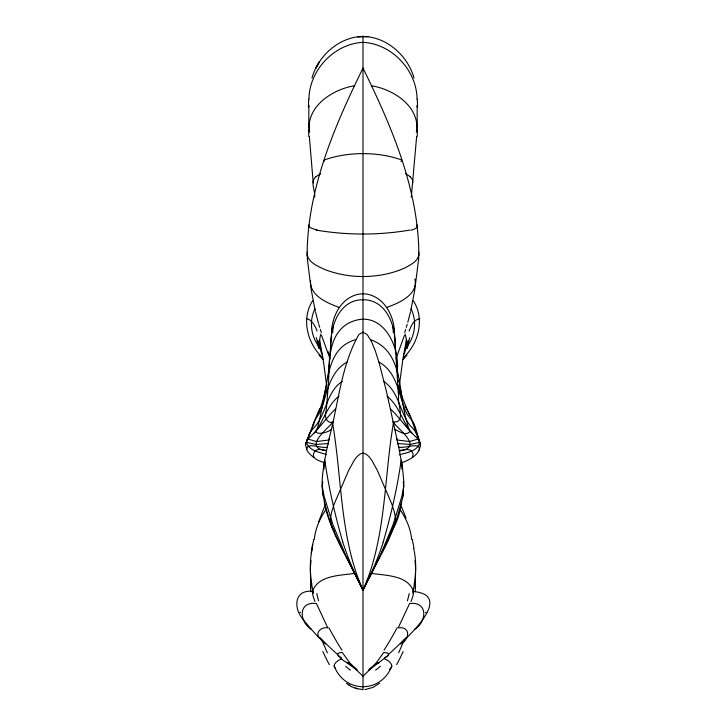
<?xml version="1.0" encoding="UTF-8"?>
<svg xmlns="http://www.w3.org/2000/svg" width="726" height="726" viewBox="0 0 726 726"><rect width="100%" height="100%" fill="white"/><g stroke="black" fill="none" stroke-linecap="round" stroke-linejoin="round"><path stroke-width="1.09" d="M397.612 444.013L397.485 441.807M323.478 496.511C321.6 488.961 321.963 481.075 322.761 473.406C324.114 461.627 326.655 450.029 329.123 438.44C338.443 403.865 340.93 366.095 358.862 334.523L363 332.19L367.138 334.523L371.249 340.993L375.288 350.812L379.235 363.191L386.704 392.476L398.91 448.033L402.458 467.426L403.847 481.61L403.157 496.058L397.421 516.622L387.357 541.124L369.298 578.087M394.372 336.918C395.888 317.806 384.272 294.484 363 293.749C341.728 294.484 330.103 317.806 331.628 336.928M393.592 423.548L393.61 422.006C383.764 478.125 386.486 537.167 363 590.274L346.012 556.152L332.807 524.363L324.195 496.611L322.208 486.257L322.752 482.028M330.793 347.6C329.795 327.335 338.788 299.666 363 299.72C387.212 299.666 396.205 327.335 395.207 347.6M320.956 333.969C318.75 340.467 319.104 347.781 321.981 354.025M308.405 107.384L308.695 99.099M328.388 444.013L328.515 441.807M416.37 132.25L417.196 123.493L417.16 106.649M308.84 106.649L308.804 123.493L309.63 132.25M331.873 328.914L331.773 330.865M417.023 99.353C417.114 70.712 391.768 43.569 363 42.371C334.232 43.569 308.886 70.712 308.977 99.353M418.893 255.334C418.675 189.35 391.65 126.378 363 68.153C334.35 126.378 307.325 189.35 307.107 255.334M310.383 567.841L310.764 591.735M416.624 136.688L411.288 197.163M328.624 369.225L331.383 336.982M416.96 129.736C418.494 105.479 392.92 89.216 371.558 85.777M328.506 371.122L328.025 377.593M310.429 567.079L311.009 560.554M314.349 539.373C315.347 528.301 320.139 517.865 326.482 508.862M418.657 258.964L414.755 289.964L410.662 311.155M415.236 591.735L415.617 567.841M401.65 502.265C400.162 512.311 397.14 522.575 391.704 531.223M310.537 280.599C309.585 295.745 327.29 303.041 339.133 307.397M395.416 522.03C388.21 546.07 372.728 567.215 363 590.274C347.954 558.276 327.362 526.985 322.525 491.357M404.019 354.025C406.896 347.781 407.25 340.467 405.044 333.969M399.327 385.66L402.821 359.579L406.378 340.185M403.475 491.357L402.522 496.511M307.352 252.094C306.1 261.641 317.571 266.124 324.604 269.437C336.791 274.237 349.923 276.47 363 276.561C377.429 276.425 391.995 273.82 405.153 267.785C411.052 264.672 420.091 260.117 418.648 252.094M335.575 668.537C331.419 664.662 337.726 660.433 341.12 659.108M412.785 182.934L412.622 179.785L410.045 176.708M311.182 553.448L313.668 539.463M312.017 548.203L312.625 544.373M313.051 592.153L313.224 591.572M413.021 593.46A57.771 21.154 -9.9 0 0 413.239 590.61C415.689 577.524 416.788 563.939 414.165 550.789M311.835 550.789C309.231 563.948 310.265 577.542 312.806 590.619C318.723 575.282 339.922 575.591 353.762 573.458M325.992 391.287L326.292 389.708M384.88 659.108C389.018 660.279 395.171 666.051 389.363 669.381M312.008 550.018L312.343 548.466M318.088 413.148C330.838 388.428 322.571 349.569 355.504 339.668M328.76 440.464L329.196 438.794M326.782 385.052C323.27 399.318 321.364 413.947 317.416 428.104C311 436.471 327.952 433.005 331.002 429.538M410.426 312.171L407.776 322.326M415.281 587.806L415.508 585.637L414.21 583.677M308.686 225.904L308.977 224.906M406.315 327.335L407.213 324.295M406.043 347.745L408.148 340.694L405.662 348.317M383.246 541.905C390.951 515.478 397.549 486.592 401.179 460.193M404.691 332.572L405.716 329.359M311.971 78.027C318.251 55.621 339.214 36.808 363 36.418C386.786 36.808 407.749 55.621 414.029 78.027M324.35 502.265C330.176 534.055 350.422 561.035 363 590.274L379.988 556.152L393.193 524.363L401.805 496.611L403.792 486.257L403.248 482.028M307.034 440.319L312.135 427.596M404.446 335.421L395.988 358.753M318.415 522.421L324.504 506.666M409.037 331.065C411.007 326.31 413.611 319.476 419.537 318.814M314.921 308.877C308.523 321.89 311.164 338.171 320.838 348.852M313.741 456.745L313.45 457.298L309.276 453.559A20.764 16.335 10.1 0 1 307.143 450.528L305.564 445.419L306.508 441.272A18.241 14.466 6.6 0 1 307.407 439.729L306.935 439.348L307.897 439.021L316.418 441.526L328.86 440.01M404.3 639.778L398.638 652.892M307.978 438.676L316.436 416.034L320.039 408.484M306.073 443.105L305.464 444.13L305.546 443.096L306.771 442.397L315.846 444.466L328.388 443.504M400.598 643.989C409.818 639.706 410.943 626.111 398.202 627.845L409.609 603.515C428.222 601.119 427.051 621.946 414.51 629.415M363.436 589.303L367.32 580.582M384.344 658.001L388.138 655.533L388.492 654.135L387.566 653.064L383.764 652.42L375.56 663.755L369.198 669.463M313.868 423.911L312.715 426.344C313.723 420.127 318.696 415.526 321.155 409.891C327.272 392.739 329.486 371.812 347.237 361.965M356.384 576.553L363 590.274L369.616 576.553M418.947 450.519L420.418 446.109L419.955 442.361M418.857 445.192C414.882 451.79 406.043 452.788 399.336 454.785M312.625 300.773C300.9 319.141 307.461 343.643 322.734 357.836M391.904 665.796C381.477 693.675 344.523 693.675 334.096 665.796M371.73 667.439L368.908 670.007A2.487 2.369 0.3 0 1 368.509 670.134M371.766 667.584L371.204 668.347L388.138 655.533M307.897 439.021C318.151 430.055 325.693 418.503 335.43 408.983M306.799 449.249C306.962 441.58 322.172 449.294 327.562 446.98M316.463 430.554C324.068 419.129 327.798 404.963 339.024 396.106M405.162 348.852C414.836 338.171 417.477 321.89 411.079 308.877M403.193 359.515L407.014 355.078M403.266 357.836C418.539 343.643 425.1 319.141 413.375 300.773M372.801 666.695L363 676.269L353.199 666.695M406.832 637.691C418.321 626.22 448.967 594.367 412.613 591.418M311.79 583.677L310.492 585.637L310.719 587.806M314.122 433.041L315.32 431.852M315.955 176.708C309.748 181.736 315.374 190.53 314.712 197.163M342.291 381.322C326.283 392.113 326.618 413.248 314.803 426.779C311.781 430.2 307.815 434.012 308.178 438.994M401.061 161.716L401.669 159.956C378.173 151.507 347.827 151.507 324.331 159.956L324.304 161.136M374.344 664.671L376.567 663.337M379.507 683.311L372.946 687.422L364.924 689.609M400.87 463.088C406.696 460.974 412.731 458.324 416.887 453.559A20.192 15.854 -10.5 0 0 418.92 450.51M386.867 307.397C398.837 303.096 418.521 294.702 414.882 278.947M399.318 450.973C423.948 447.461 399.146 430.191 392.848 421.879C406.705 423.603 397.131 403.874 398.601 396.768C397.113 376.848 396.251 356.883 394.617 336.982M410.117 230.033C379.117 235.36 346.883 235.36 315.883 230.033M400.207 450.329L406.832 449.485L411.161 450.292L413.058 453.732L412.749 457.298L412.304 456.745M354.442 85.777C333.08 89.216 307.506 105.479 309.04 129.736M396.804 438.794L397.14 440.01L409.582 441.526L418.103 439.021L419.065 439.348L418.603 439.729A18.386 14.593 -6.8 0 1 419.501 441.272L419.746 441.807M397.612 443.504L410.172 444.466L419.301 442.397L420.517 443.096L420.554 444.13L419.937 443.105M398.438 446.98C403.638 449.149 420.427 441.589 419.265 449.249M377.093 663.31L378.999 662.902L376.476 662.638M419.791 318.796L419.274 318.823M363 36.418L357.8 36.772L368.1 36.736M313.387 591.418C294.193 588.986 293.458 607.553 302.216 618.234C309.321 627.346 317.071 636.112 325.402 643.989M349.524 662.638C344.551 663.219 340.058 657.638 337.508 654.135L339.305 652.728L342.236 652.42L350.44 663.755L356.802 669.463M349.433 663.337L351.656 664.671M306.726 318.823C310.202 318.287 315.964 326.482 316.963 331.065M372.238 573.458C386.078 575.591 407.277 575.282 413.194 590.619M348.907 663.31L347.019 662.983L357.092 670.007A2.487 2.369 -0.3 0 0 357.491 670.134M325.91 450.329C322.271 449.911 317.126 447.951 314.639 451.726C309.63 458.896 320.42 461.055 325.339 463.088M326.346 454.44C319.649 452.352 310.365 450.982 306.971 443.858A9.973 6.616 -2 0 1 306.771 442.397L307.261 440.274A16.988 11.425 2.9 0 1 307.942 439.03M357.464 688.929L355.25 688.157L363 689.7L363 332.009M370.496 339.668C404.727 351.765 397.666 394.263 407.177 422.759C407.35 425.409 409.455 430.182 410.163 431.425C405.707 436.462 399.663 431.371 394.998 429.538M326.092 450.701C302.56 447.352 327.208 429.538 333.152 421.879C328.197 424.637 324.105 417.441 325.793 413.121C326.972 404.391 327.471 395.588 328.098 386.813C330.348 365.133 326.101 337.608 347.346 323.814C379.262 306.381 399.454 342.173 397.431 370.178M355.894 688.375L351.193 686.542L348.28 684.518M341.656 658.001L337.862 655.533M324.821 460.193C328.451 486.592 335.049 515.478 342.754 541.905M346.493 683.311L349.76 685.516M378.763 361.965C397.449 372.111 398.383 394.3 405.761 411.642C408.13 417.169 414.219 421.044 414.873 427.224M311.49 629.415C298.949 621.946 297.778 601.119 316.391 603.515L327.798 627.845C322.135 626.701 314.912 631.729 319.168 637.691M386.976 396.106C398.202 404.963 401.932 419.129 409.537 430.554M390.57 408.983C400.307 418.503 407.849 430.055 418.103 439.021C417.631 432.514 415.018 426.117 412.014 420.363M383.709 381.322C399.073 391.849 399.5 411.824 410.054 425.49C414.147 429.683 418.348 434.212 419.047 440.319M410.68 431.852L411.878 433.041M318.986 355.078L322.807 359.515M334.296 531.223L331.718 526.786L330.584 522.03M404.908 405.979L410.48 416.034L418.022 438.676M399.518 508.862C405.861 517.865 410.653 528.301 411.651 539.373M354.234 667.584L354.796 668.347L354.27 667.439M327.362 652.892L321.7 639.778M412.776 591.572L412.949 592.153M358.68 580.582L362.564 589.303M401.587 506.893L406.052 518.173M330.012 358.753L321.554 335.421M327.998 351.584L329.105 354.415M363 590.274C339.514 537.167 342.236 478.125 332.39 422.006L332.408 423.548M320.338 348.317L317.852 340.694L319.957 347.745M320.275 329.314L321.3 332.526M318.778 324.259L319.676 327.29M417.023 224.906L417.314 225.904M318.478 323.251L315.565 312.144M419.047 441.136L419.319 443.386A11.453 7.578 2.1 0 1 418.875 445.192M399.218 385.052L402.05 396.95L409.564 415.354M315.329 311.136L311.245 289.964L307.343 258.964M397.14 440.01L397.24 440.464M319.621 340.185L323.179 359.579L326.673 385.66M413.657 548.466L413.992 550.018M412.323 539.445L413.983 548.175M399.717 389.708L400.026 391.287M399.563 388.891L398.964 385.533M400.316 392.848L400.607 394.372M398.238 380.243L398.429 381.985M395.425 517.974L394.436 512.229L391.795 503.989L377.32 470.348L371.676 460.139L368.799 456.427L365.904 453.995L363 453.133L360.096 453.995L357.201 456.427L354.324 460.139L348.68 470.348L334.205 503.989L331.564 512.229L330.575 517.974A95.269 46.627 3.8 0 0 330.793 522.03M414.991 560.554L415.571 567.079M313.215 182.934L309.376 136.688M397.893 376.685L397.494 371.122M394.227 330.865L394.127 328.914M417.305 99.099L417.595 107.384M401.868 461.682L401.868 468.923M363 36.3L363 67.863M363 68.153L363 331.492M324.132 461.682L324.086 469.023M413.185 591.717A34.14 4.011 -61.6 0 1 411.016 601.491M397.095 627.754A58.416 9.211 -61.3 0 1 384.054 650.197M380.36 666.232A33.087 17.125 -65 0 1 375.533 670.098M314.984 601.491A34.14 4.011 61.6 0 1 312.815 591.717M341.946 650.197A58.416 9.211 61.3 0 1 328.905 627.754M350.467 670.098A33.087 17.125 65 0 1 345.64 666.232M329.35 664.68A222.764 100.252 36.9 0 1 322.861 651.54M403.139 651.54A222.764 100.252 -36.9 0 1 396.65 664.68M425.436 612.635A13.34 1.098 -41.4 0 1 426.098 612.172M406.17 637.464A62.472 11.199 -44.9 0 1 388.446 654.444M299.902 612.172A13.34 1.098 41.4 0 1 300.564 612.635M337.554 654.444A62.472 11.199 44.9 0 1 319.83 637.464M313.305 593.496A57.771 21.081 10.7 0 1 312.852 590.628M318.569 600.801A62.236 17.596 70.8 0 1 316.799 593.55M409.201 593.55A62.236 17.596 -70.8 0 1 407.431 600.801M356.303 576.535A184.758 73.979 54.9 0 1 342.672 541.868M333.025 326.564A97.057 11.925 -80.5 0 1 332.708 332.78M393.292 332.78A97.057 11.925 80.5 0 1 392.975 326.564M383.328 541.868A184.758 73.979 -54.9 0 1 369.697 576.535M418.23 438.985A17.978 12.161 -4.2 0 1 419.111 441.127M395.325 517.983A95.269 46.691 -1.7 0 1 395.552 522.03M418.838 255.18A45.457 8.14 87.1 0 1 418.603 258.801M417.232 225.904A71.647 10.218 2.7 0 1 411.17 230.151M407.34 348.416A233.727 28.931 87.1 0 1 409.691 337.626M307.397 258.801A45.457 8.14 -87.1 0 1 307.162 255.18M317.126 229.897A71.647 10.019 -2.1 0 1 308.75 225.904M308.831 136.561A120.933 24.702 86.2 0 1 308.486 129.455M308.958 106.822A43.152 11.825 84.7 0 1 309.031 105.424M417.514 129.455A120.933 24.702 -86.2 0 1 417.169 136.561M416.969 105.424A43.152 11.825 -84.7 0 1 417.042 106.822M316.309 337.626A233.727 28.931 -87.1 0 1 318.66 348.416M316.082 176.708A72.173 17.469 -1.1 0 1 320.792 173.823M405.553 173.786A72.173 17.56 1 0 1 410.154 176.699M319.395 61.828L315.819 68.081L319.395 61.828"/></g></svg>
